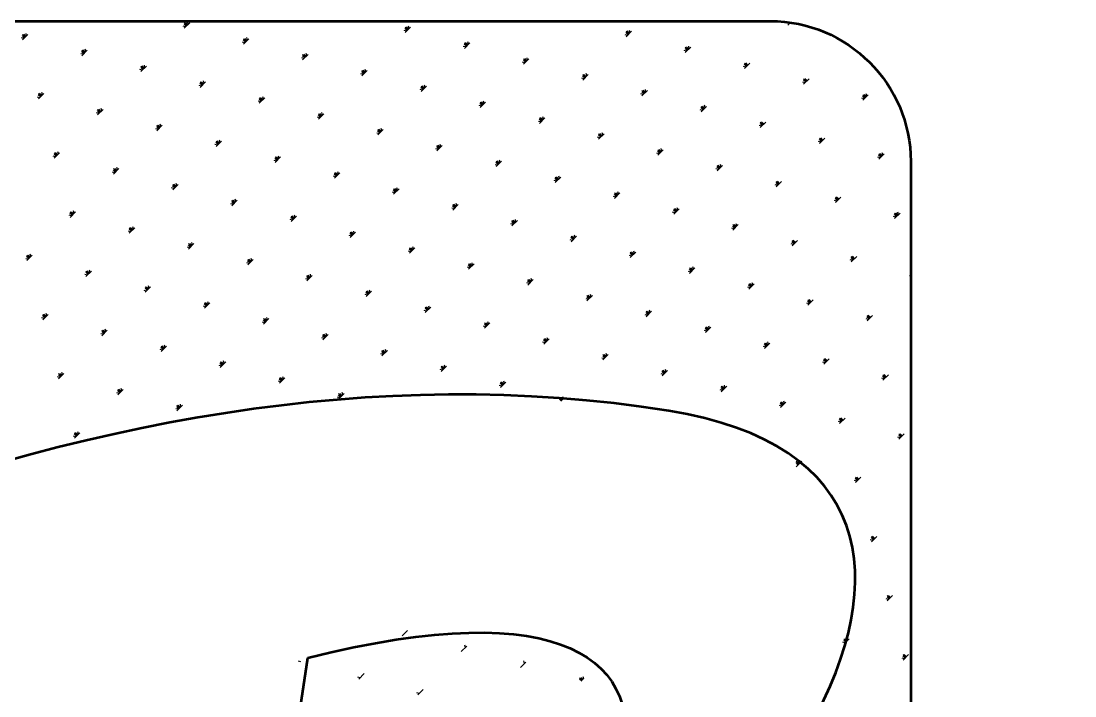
# Model space of a CAD drawing. Extents: x 54907 to 703237, y -798661 to -546661.
# Drawn here: x 483617 to 485242, y -549857 to -548815 of the extents above; entities that cross this region are included whole.
import ezdxf

# ---------------------------------------------------------------- set-up
doc = ezdxf.new("R2010")
doc.units = 0
doc.header["$LTSCALE"] = 1000
doc.header["$MEASUREMENT"] = 0
doc.layers.add('PUB_TITLE', color=4, linetype='Continuous')

msp = doc.modelspace()

# ---------------------------------------------------------------- linework, layer by layer
at = {"layer": 'PUB_TITLE', "color": 4}
for p, q in [((483870.5, -548824.5), (483866.9, -548823.5)), ((483871.6, -548823.4), (483868.3, -548820.1)), ((483872.6, -548822.4), (483868.5, -548818.2)), ((483868.5, -548826.6), (483876.8, -548818.2)), ((483873.7, -548821.3), (483870.3, -548818)), ((483874.7, -548820.3), (483873.7, -548816.6)), ((484211.2, -548831), (484207.6, -548830)), ((484212.3, -548830), (484208.9, -548826.6)), ((484213.3, -548828.9), (484209.1, -548824.8)), ((484209.1, -548833.1), (484217.5, -548824.8)), ((484214.3, -548827.9), (484211, -548824.6)), ((484215.4, -548826.9), (484214.4, -548823.2)), ((484556, -548833.4), (484555.1, -548829.8)), ((484799.2, -548821.8), (484803.2, -548817.7)), ((484802.3, -548818.6), (484801.1, -548817.4)), ((483621.2, -548842.4), (483617.5, -548841.4)), ((483622.2, -548841.3), (483618.9, -548838)), ((483623.3, -548840.3), (483619.1, -548836.1)), ((483619.1, -548844.5), (483627.4, -548836.1)), ((483624.3, -548839.2), (483621, -548835.9)), ((483625.3, -548838.2), (483624.4, -548834.6)), ((483962.9, -548847.9), (483959.5, -548844.5)), ((483963.9, -548846.8), (483959.7, -548842.7)), ((483959.7, -548851), (483968.1, -548842.7)), ((483965, -548845.8), (483961.6, -548842.5)), ((483966, -548844.8), (483965, -548841.1)), ((484551.9, -548837.6), (484548.2, -548836.6)), ((484552.9, -548836.5), (484549.6, -548833.2)), ((484554, -548835.5), (484549.8, -548831.3)), ((484549.8, -548839.7), (484558.1, -548831.3)), ((484555, -548834.4), (484551.7, -548831.1)), ((483713.5, -548865.8), (483710.1, -548862.5)), ((483714.5, -548864.7), (483710.4, -548860.6)), ((483710.4, -548868.9), (483718.7, -548860.6)), ((483715.6, -548863.7), (483712.2, -548860.4)), ((483716.6, -548862.7), (483715.6, -548859)), ((483961.8, -548848.9), (483958.2, -548848)), ((484302.5, -548855.5), (484298.8, -548854.5)), ((484303.5, -548854.4), (484300.2, -548851.1)), ((484304.6, -548853.4), (484300.4, -548849.2)), ((484300.4, -548857.6), (484308.8, -548849.2)), ((484305.6, -548852.4), (484302.3, -548849)), ((484306.7, -548851.3), (484305.7, -548847.7)), ((484643.2, -548862), (484639.5, -548861.1)), ((484644.2, -548861), (484640.9, -548857.7)), ((484645.2, -548860), (484641.1, -548855.8)), ((484641.1, -548864.1), (484649.4, -548855.8)), ((484646.3, -548858.9), (484642.9, -548855.6)), ((484647.3, -548857.9), (484646.3, -548854.2)), ((483712.4, -548866.8), (483708.8, -548865.9)), ((484053.1, -548873.4), (484049.5, -548872.4)), ((484054.2, -548872.3), (484050.8, -548869)), ((484055.2, -548871.3), (484051, -548867.1)), ((484051, -548875.5), (484059.4, -548867.1)), ((484056.2, -548870.3), (484052.9, -548866.9)), ((484057.3, -548869.2), (484056.3, -548865.6)), ((484393.8, -548879.9), (484390.1, -548879)), ((484394.8, -548878.9), (484391.5, -548875.6)), ((484395.9, -548877.9), (484391.7, -548873.7)), ((484391.7, -548882), (484400, -548873.7)), ((484396.9, -548876.8), (484393.6, -548873.5)), ((484397.9, -548875.8), (484397, -548872.1)), ((483803.7, -548891.3), (483800.1, -548890.3)), ((483804.8, -548890.3), (483801.4, -548886.9)), ((483805.8, -548889.2), (483801.6, -548885)), ((483801.6, -548893.4), (483810, -548885)), ((483806.9, -548888.2), (483803.5, -548884.8)), ((483807.9, -548887.1), (483806.9, -548883.5)), ((484145.4, -548896.8), (484142.1, -548893.5)), ((484146.5, -548895.8), (484142.3, -548891.6)), ((484142.3, -548899.9), (484150.7, -548891.6)), ((484147.5, -548894.7), (484144.2, -548891.4)), ((484148.6, -548893.7), (484147.6, -548890)), ((484734.4, -548886.5), (484730.8, -548885.5)), ((484735.5, -548885.5), (484732.1, -548882.1)), ((484736.5, -548884.4), (484732.3, -548880.2)), ((484732.3, -548888.6), (484740.7, -548880.2)), ((484737.6, -548883.4), (484734.2, -548880)), ((483896, -548914.7), (483892.7, -548911.4)), ((483897.1, -548913.7), (483892.9, -548909.5)), ((483892.9, -548917.8), (483901.3, -548909.5)), ((483898.1, -548912.6), (483894.8, -548909.3)), ((483899.2, -548911.6), (483898.2, -548907.9)), ((484144.4, -548897.8), (484140.7, -548896.9)), ((484485, -548904.4), (484481.4, -548903.4)), ((484486.1, -548903.4), (484482.8, -548900)), ((484487.1, -548902.3), (484483, -548898.1)), ((484483, -548906.5), (484491.3, -548898.1)), ((484488.2, -548901.3), (484484.8, -548897.9)), ((484489.2, -548900.2), (484488.2, -548896.6)), ((484825.7, -548911), (484822.1, -548910)), ((484826.8, -548909.9), (484823.4, -548906.6)), ((484827.8, -548908.9), (484823.6, -548904.7)), ((484823.6, -548913), (484832, -548904.7)), ((484828.8, -548907.8), (484825.5, -548904.5)), ((483647.7, -548931.6), (483643.5, -548927.4)), ((483643.5, -548935.7), (483651.9, -548927.4)), ((483648.8, -548930.5), (483645.4, -548927.2)), ((483649.8, -548929.5), (483648.8, -548925.8)), ((483895, -548915.8), (483891.4, -548914.8)), ((484235.7, -548922.3), (484232, -548921.3)), ((484236.7, -548921.3), (484233.4, -548917.9)), ((484237.8, -548920.2), (484233.6, -548916)), ((484233.6, -548924.4), (484241.9, -548916)), ((484238.8, -548919.2), (484235.5, -548915.8)), ((484239.8, -548918.1), (484238.9, -548914.5)), ((484576.3, -548928.9), (484572.7, -548927.9)), ((484577.4, -548927.8), (484574, -548924.5)), ((484578.4, -548926.8), (484574.2, -548922.6)), ((484574.2, -548930.9), (484582.6, -548922.6)), ((484579.5, -548925.7), (484576.1, -548922.4)), ((484580.5, -548924.7), (484579.5, -548921)), ((484921.2, -548931.2), (484920.2, -548927.6)), ((483645.6, -548933.7), (483642, -548932.7)), ((483646.7, -548932.6), (483643.3, -548929.3)), ((483986.3, -548940.2), (483982.6, -548939.2)), ((483987.3, -548939.2), (483984, -548935.8)), ((483988.4, -548938.1), (483984.2, -548933.9)), ((483984.2, -548942.3), (483992.6, -548933.9)), ((483989.4, -548937.1), (483986.1, -548933.7)), ((483990.5, -548936), (483989.5, -548932.4)), ((484328, -548945.7), (484324.7, -548942.4)), ((484329, -548944.7), (484324.9, -548940.5)), ((484324.9, -548948.9), (484333.2, -548940.5)), ((484330.1, -548943.6), (484326.7, -548940.3)), ((484331.1, -548942.6), (484330.1, -548938.9)), ((484917, -548935.4), (484913.3, -548934.4)), ((484918, -548934.4), (484914.7, -548931)), ((484919.1, -548933.3), (484914.9, -548929.2)), ((484914.9, -548937.5), (484923.3, -548929.2)), ((484920.1, -548932.3), (484916.8, -548928.9)), ((483736.9, -548958.1), (483733.3, -548957.1)), ((483737.9, -548957.1), (483734.6, -548953.7)), ((483739, -548956), (483734.8, -548951.9)), ((483734.8, -548960.2), (483743.2, -548951.9)), ((483740, -548955), (483736.7, -548951.6)), ((483741.1, -548953.9), (483740.1, -548950.3)), ((484078.6, -548963.6), (484075.3, -548960.3)), ((484079.7, -548962.6), (484075.5, -548958.4)), ((484075.5, -548966.8), (484083.8, -548958.4)), ((484080.7, -548961.5), (484077.4, -548958.2)), ((484081.7, -548960.5), (484080.8, -548956.8)), ((484326.9, -548946.8), (484323.3, -548945.8)), ((484667.6, -548953.3), (484664, -548952.3)), ((484668.7, -548952.3), (484665.3, -548948.9)), ((484669.7, -548951.2), (484665.5, -548947.1)), ((484665.5, -548955.4), (484673.9, -548947.1)), ((484670.7, -548950.2), (484667.4, -548946.8)), ((484671.8, -548949.1), (484670.8, -548945.5)), ((483830.3, -548980.5), (483826.1, -548976.3)), ((483826.1, -548984.7), (483834.4, -548976.3)), ((483831.3, -548979.4), (483828, -548976.1)), ((483832.4, -548978.4), (483831.4, -548974.7)), ((484077.6, -548964.7), (484073.9, -548963.7)), ((484418.2, -548971.2), (484414.6, -548970.2)), ((484419.3, -548970.2), (484415.9, -548966.8)), ((484420.3, -548969.1), (484416.1, -548965)), ((484416.1, -548973.3), (484424.5, -548965)), ((484421.4, -548968.1), (484418, -548964.8)), ((484422.4, -548967), (484421.4, -548963.4)), ((484758.9, -548977.8), (484755.2, -548976.8)), ((484759.9, -548976.7), (484756.6, -548973.4)), ((484761, -548975.7), (484756.8, -548971.5)), ((484756.8, -548979.9), (484765.2, -548971.5)), ((484762, -548974.6), (484758.7, -548971.3)), ((483828.2, -548982.6), (483824.5, -548981.6)), ((483829.2, -548981.5), (483825.9, -548978.2)), ((484168.8, -548989.1), (484165.2, -548988.2)), ((484169.9, -548988.1), (484166.5, -548984.7)), ((484170.9, -548987), (484166.8, -548982.9)), ((484166.8, -548991.2), (484175.1, -548982.9)), ((484172, -548986), (484168.6, -548982.7)), ((484173, -548985), (484172, -548981.3)), ((484510.6, -548994.6), (484507.2, -548991.3)), ((484511.6, -548993.6), (484507.4, -548989.4)), ((484507.4, -548997.8), (484515.8, -548989.4)), ((484512.6, -548992.6), (484509.3, -548989.2)), ((484513.7, -548991.5), (484512.7, -548987.9)), ((483919.5, -549007), (483915.8, -549006.1)), ((483920.5, -549006), (483917.2, -549002.6)), ((483921.6, -549004.9), (483917.4, -549000.8)), ((483917.4, -549009.1), (483925.7, -549000.8)), ((483922.6, -549003.9), (483919.3, -549000.6)), ((483923.6, -549002.9), (483922.7, -548999.2)), ((484261.2, -549012.5), (484257.8, -549009.2)), ((484262.2, -549011.5), (484258, -549007.3)), ((484258, -549015.7), (484266.4, -549007.3)), ((484263.3, -549010.5), (484259.9, -549007.1)), ((484264.3, -549009.4), (484263.3, -549005.8)), ((484509.5, -548995.7), (484505.9, -548994.7)), ((484850.2, -549002.2), (484846.5, -549001.3)), ((484851.2, -549001.2), (484847.9, -548997.9)), ((484852.3, -549000.1), (484848.1, -548996)), ((484848.1, -549004.3), (484856.4, -548996)), ((484853.3, -548999.1), (484850, -548995.8)), ((483670.1, -549024.9), (483666.4, -549024)), ((483671.1, -549023.9), (483667.8, -549020.6)), ((483672.2, -549022.9), (483668, -549018.7)), ((483668, -549027), (483676.3, -549018.7)), ((483673.2, -549021.8), (483669.9, -549018.5)), ((483674.3, -549020.8), (483673.3, -549017.1)), ((484012.8, -549029.4), (484008.7, -549025.2)), ((484008.7, -549033.6), (484017, -549025.2)), ((484013.9, -549028.4), (484010.5, -549025)), ((484014.9, -549027.3), (484013.9, -549023.7)), ((484260.1, -549013.6), (484256.5, -549012.6)), ((484600.8, -549020.1), (484597.1, -549019.2)), ((484601.8, -549019.1), (484598.5, -549015.8)), ((484602.9, -549018.1), (484598.7, -549013.9)), ((484598.7, -549022.2), (484607.1, -549013.9)), ((484603.9, -549017), (484600.6, -549013.7)), ((484605, -549016), (484604, -549012.3)), ((484941.4, -549026.7), (484937.8, -549025.7)), ((484942.5, -549025.7), (484939.2, -549022.3)), ((484943.5, -549024.6), (484939.4, -549020.4)), ((484939.4, -549028.8), (484947.7, -549020.4)), ((484944.6, -549023.6), (484941.2, -549020.2)), ((484945.6, -549022.5), (484944.6, -549018.9)), ((483765.5, -549045.2), (483764.6, -549041.6)), ((484010.7, -549031.5), (484007.1, -549030.5)), ((484011.8, -549030.4), (484008.4, -549027.1)), ((484351.4, -549038), (484347.8, -549037.1)), ((484352.4, -549037), (484349.1, -549033.7)), ((484353.5, -549036), (484349.3, -549031.8)), ((484349.3, -549040.1), (484357.7, -549031.8)), ((484354.5, -549034.9), (484351.2, -549031.6)), ((484355.6, -549033.9), (484354.6, -549030.2)), ((484693.1, -549043.6), (484689.8, -549040.2)), ((484694.2, -549042.5), (484690, -549038.3)), ((484690, -549046.7), (484698.3, -549038.3)), ((484695.2, -549041.5), (484691.9, -549038.1)), ((484696.2, -549040.4), (484695.3, -549036.8)), ((483761.4, -549049.4), (483757.7, -549048.4)), ((483762.4, -549048.4), (483759.1, -549045)), ((483763.5, -549047.3), (483759.3, -549043.1)), ((483759.3, -549051.5), (483767.6, -549043.1)), ((483764.5, -549046.3), (483761.2, -549042.9)), ((484102, -549056), (484098.4, -549055)), ((484103.1, -549054.9), (484099.7, -549051.6)), ((484104.1, -549053.9), (484099.9, -549049.7)), ((484099.9, -549058), (484108.3, -549049.7)), ((484105.2, -549052.8), (484101.8, -549049.5)), ((484106.2, -549051.8), (484105.2, -549048.1)), ((484443.7, -549061.5), (484440.4, -549058.1)), ((484444.8, -549060.4), (484440.6, -549056.2)), ((484440.6, -549064.6), (484449, -549056.2)), ((484445.8, -549059.4), (484442.5, -549056)), ((484446.9, -549058.3), (484445.9, -549054.7)), ((484692.1, -549044.6), (484688.4, -549043.6)), ((483852.6, -549073.9), (483849, -549072.9)), ((483853.7, -549072.8), (483850.3, -549069.5)), ((483854.7, -549071.8), (483850.6, -549067.6)), ((483850.6, -549075.9), (483858.9, -549067.6)), ((483855.8, -549070.7), (483852.4, -549067.4)), ((483856.8, -549069.7), (483855.8, -549066)), ((484195.4, -549078.3), (484191.2, -549074.1)), ((484191.2, -549082.5), (484199.6, -549074.1)), ((484196.4, -549077.3), (484193.1, -549073.9)), ((484197.5, -549076.2), (484196.5, -549072.6)), ((484442.7, -549062.5), (484439, -549061.5)), ((484783.3, -549069.1), (484779.7, -549068.1)), ((484784.4, -549068), (484781.1, -549064.7)), ((484785.4, -549067), (484781.3, -549062.8)), ((484781.3, -549071.1), (484789.6, -549062.8)), ((484786.5, -549065.9), (484783.1, -549062.6)), ((483948.1, -549094.1), (483947.1, -549090.5)), ((484193.3, -549080.4), (484189.7, -549079.4)), ((484194.3, -549079.4), (484191, -549076)), ((484534, -549087), (484530.3, -549086)), ((484535, -549085.9), (484531.7, -549082.6)), ((484536.1, -549084.9), (484531.9, -549080.7)), ((484531.9, -549089.1), (484540.2, -549080.7)), ((484537.1, -549083.8), (484533.8, -549080.5)), ((484538.1, -549082.8), (484537.2, -549079.1)), ((484875.7, -549092.5), (484872.3, -549089.1)), ((484876.7, -549091.4), (484872.5, -549087.3)), ((484872.5, -549095.6), (484880.9, -549087.3)), ((484877.8, -549090.4), (484874.4, -549087)), ((483943.9, -549098.3), (483940.3, -549097.3)), ((483945, -549097.3), (483941.6, -549093.9)), ((483946, -549096.2), (483941.8, -549092)), ((483941.8, -549100.4), (483950.2, -549092)), ((483947.1, -549095.2), (483943.7, -549091.8)), ((484284.6, -549104.9), (484280.9, -549103.9)), ((484285.6, -549103.8), (484282.3, -549100.5)), ((484286.7, -549102.8), (484282.5, -549098.6)), ((484282.5, -549107), (484290.8, -549098.6)), ((484287.7, -549101.7), (484284.4, -549098.4)), ((484288.8, -549100.7), (484287.8, -549097)), ((484626.3, -549110.4), (484622.9, -549107)), ((484627.3, -549109.3), (484623.2, -549105.2)), ((484623.2, -549113.5), (484631.5, -549105.2)), ((484628.4, -549108.3), (484625, -549104.9)), ((484629.4, -549107.2), (484628.4, -549103.6)), ((484874.6, -549093.5), (484871, -549092.5)), ((483694.5, -549116.2), (483690.9, -549115.2)), ((483695.6, -549115.2), (483692.2, -549111.8)), ((483696.6, -549114.1), (483692.5, -549110)), ((483692.5, -549118.3), (483700.8, -549110)), ((483697.7, -549113.1), (483694.3, -549109.7)), ((483698.7, -549112), (483697.7, -549108.4)), ((484035.2, -549122.8), (484031.6, -549121.8)), ((484036.2, -549121.7), (484032.9, -549118.4)), ((484037.3, -549120.7), (484033.1, -549116.5)), ((484033.1, -549124.9), (484041.5, -549116.5)), ((484038.3, -549119.6), (484035, -549116.3)), ((484039.4, -549118.6), (484038.4, -549114.9)), ((484378, -549127.2), (484373.8, -549123.1)), ((484373.8, -549131.4), (484382.1, -549123.1)), ((484379, -549126.2), (484375.7, -549122.9)), ((484380, -549125.1), (484379.1, -549121.5)), ((484625.2, -549111.4), (484621.6, -549110.4)), ((484965.9, -549118), (484962.3, -549117)), ((484967, -549116.9), (484963.6, -549113.6)), ((484968, -549115.9), (484963.8, -549111.7)), ((484963.8, -549120.1), (484972.2, -549111.7)), ((484969, -549114.8), (484965.7, -549111.5)), ((484970.1, -549113.8), (484969.1, -549110.1)), ((483786.9, -549139.6), (483783.5, -549136.3)), ((483787.9, -549138.6), (483783.7, -549134.4)), ((483783.7, -549142.8), (483792.1, -549134.4)), ((483789, -549137.5), (483785.6, -549134.2)), ((483790, -549136.5), (483789, -549132.8)), ((484130.7, -549143.1), (484129.7, -549139.4)), ((484375.9, -549129.3), (484372.2, -549128.3)), ((484376.9, -549128.3), (484373.6, -549124.9)), ((484716.5, -549135.9), (484712.9, -549134.9)), ((484717.6, -549134.8), (484714.2, -549131.5)), ((484718.6, -549133.8), (484714.4, -549129.6)), ((484714.4, -549138), (484722.8, -549129.6)), ((484719.7, -549132.7), (484716.3, -549129.4)), ((484720.7, -549131.7), (484719.7, -549128.1)), ((483785.8, -549140.7), (483782.2, -549139.7)), ((484126.5, -549147.2), (484122.8, -549146.3)), ((484127.5, -549146.2), (484124.2, -549142.8)), ((484128.6, -549145.1), (484124.4, -549141)), ((484124.4, -549149.3), (484132.7, -549141)), ((484129.6, -549144.1), (484126.3, -549140.8)), ((484467.1, -549153.8), (484463.5, -549152.8)), ((484468.2, -549152.7), (484464.8, -549149.4)), ((484469.2, -549151.7), (484465.1, -549147.5)), ((484465.1, -549155.9), (484473.4, -549147.5)), ((484470.3, -549150.7), (484466.9, -549147.3)), ((484471.3, -549149.6), (484470.3, -549146)), ((484809.9, -549158.2), (484805.7, -549154.1)), ((484805.7, -549162.4), (484814.1, -549154.1)), ((484810.9, -549157.2), (484807.6, -549153.9)), ((483877.1, -549165.1), (483873.4, -549164.2)), ((483878.1, -549164.1), (483874.8, -549160.8)), ((483879.2, -549163), (483875, -549158.9)), ((483875, -549167.2), (483883.4, -549158.9)), ((483880.2, -549162), (483876.9, -549158.7)), ((483881.3, -549161), (483880.3, -549157.3)), ((484217.8, -549171.7), (484214.1, -549170.7)), ((484218.8, -549170.6), (484215.5, -549167.3)), ((484219.9, -549169.6), (484215.7, -549165.4)), ((484215.7, -549173.8), (484224, -549165.4)), ((484220.9, -549168.6), (484217.6, -549165.2)), ((484221.9, -549167.5), (484221, -549163.9)), ((484560.5, -549176.2), (484556.3, -549172)), ((484556.3, -549180.3), (484564.7, -549172)), ((484561.6, -549175.1), (484558.2, -549171.8)), ((484562.6, -549174.1), (484561.6, -549170.4)), ((484807.8, -549160.3), (484804.2, -549159.4)), ((484808.8, -549159.3), (484805.5, -549156)), ((483627.7, -549183), (483624.1, -549182.1)), ((483628.8, -549182), (483625.4, -549178.7)), ((483629.8, -549181), (483625.6, -549176.8)), ((483625.6, -549185.1), (483634, -549176.8)), ((483630.9, -549179.9), (483627.5, -549176.6)), ((483631.9, -549178.9), (483630.9, -549175.2)), ((483969.4, -549188.5), (483966.1, -549185.2)), ((483970.5, -549187.5), (483966.3, -549183.3)), ((483966.3, -549191.7), (483974.6, -549183.3)), ((483971.5, -549186.5), (483968.2, -549183.1)), ((483972.6, -549185.4), (483971.6, -549181.8)), ((484313.2, -549192), (484312.2, -549188.3)), ((484558.4, -549178.2), (484554.8, -549177.3)), ((484559.5, -549177.2), (484556.1, -549173.9)), ((484899.1, -549184.8), (484895.4, -549183.8)), ((484900.1, -549183.8), (484896.8, -549180.4)), ((484901.2, -549182.7), (484897, -549178.5)), ((484897, -549186.9), (484905.4, -549178.5)), ((484902.2, -549181.7), (484898.9, -549178.3)), ((483720, -549206.5), (483716.7, -549203.1)), ((483721.1, -549205.4), (483716.9, -549201.2)), ((483716.9, -549209.6), (483725.3, -549201.2)), ((483722.1, -549204.4), (483718.8, -549201)), ((483723.2, -549203.3), (483722.2, -549199.7)), ((483968.4, -549189.6), (483964.7, -549188.6)), ((484309, -549196.1), (484305.4, -549195.2)), ((484310.1, -549195.1), (484306.7, -549191.8)), ((484311.1, -549194.1), (484307, -549189.9)), ((484307, -549198.2), (484315.3, -549189.9)), ((484312.2, -549193), (484308.8, -549189.7)), ((484649.7, -549202.7), (484646.1, -549201.7)), ((484650.7, -549201.7), (484647.4, -549198.3)), ((484651.8, -549200.6), (484647.6, -549196.4)), ((484647.6, -549204.8), (484656, -549196.4)), ((484652.8, -549199.6), (484649.5, -549196.2)), ((484653.9, -549198.5), (484652.9, -549194.9)), ((484988.8, -549203.6), (484988.3, -549203)), ((483719, -549207.5), (483715.3, -549206.5)), ((484059.7, -549214.1), (484056, -549213.1)), ((484060.7, -549213), (484057.4, -549209.7)), ((484061.7, -549212), (484057.6, -549207.8)), ((484057.6, -549216.1), (484065.9, -549207.8)), ((484062.8, -549210.9), (484059.5, -549207.6)), ((484063.8, -549209.9), (484062.9, -549206.2)), ((484400.3, -549220.6), (484396.7, -549219.6)), ((484401.4, -549219.6), (484398, -549216.2)), ((484402.4, -549218.5), (484398.2, -549214.3)), ((484398.2, -549222.7), (484406.6, -549214.3)), ((484403.5, -549217.5), (484400.1, -549214.1)), ((484404.5, -549216.4), (484403.5, -549212.8)), ((484744.1, -549224), (484740.8, -549220.7)), ((484745.2, -549223), (484744.2, -549219.3)), ((484988.8, -549208.8), (484986.7, -549208.3)), ((484988.8, -549205.6), (484988.1, -549204.9)), ((484988.3, -549211.3), (484988.8, -549210.8)), ((483810.3, -549232), (483806.6, -549231)), ((483811.3, -549230.9), (483808, -549227.6)), ((483812.4, -549229.9), (483808.2, -549225.7)), ((483808.2, -549234), (483816.5, -549225.7)), ((483813.4, -549228.8), (483810.1, -549225.5)), ((483814.5, -549227.8), (483813.5, -549224.1)), ((484152, -549237.5), (484148.6, -549234.1)), ((484153, -549236.4), (484148.9, -549232.2)), ((484148.9, -549240.6), (484157.2, -549232.2)), ((484154.1, -549235.4), (484150.7, -549232)), ((484155.1, -549234.3), (484154.1, -549230.7)), ((484741, -549227.2), (484737.3, -549226.2)), ((484742, -549226.1), (484738.7, -549222.8)), ((484743.1, -549225.1), (484738.9, -549220.9)), ((484738.9, -549229.2), (484747.2, -549220.9)), ((483902.6, -549255.4), (483899.3, -549252)), ((483903.6, -549254.3), (483899.5, -549250.2)), ((483899.5, -549258.5), (483907.8, -549250.2)), ((483904.7, -549253.3), (483901.4, -549249.9)), ((483905.7, -549252.2), (483904.8, -549248.6)), ((484150.9, -549238.5), (484147.3, -549237.5)), ((484491.6, -549245.1), (484488, -549244.1)), ((484492.6, -549244), (484489.3, -549240.7)), ((484493.7, -549243), (484489.5, -549238.8)), ((484489.5, -549247.2), (484497.9, -549238.8)), ((484494.7, -549241.9), (484491.4, -549238.6)), ((484495.8, -549240.9), (484494.8, -549237.2)), ((484832.3, -549251.6), (484828.6, -549250.6)), ((484833.3, -549250.6), (484830, -549247.2)), ((484834.4, -549249.5), (484830.2, -549245.4)), ((484830.2, -549253.7), (484838.5, -549245.4)), ((484835.4, -549248.5), (484832.1, -549245.1)), ((483654.3, -549272.2), (483650.1, -549268.1)), ((483650.1, -549276.4), (483658.4, -549268.1)), ((483655.3, -549271.2), (483652, -549267.8)), ((483656.4, -549270.1), (483655.4, -549266.5)), ((483901.6, -549256.4), (483897.9, -549255.4)), ((484242.2, -549263), (484238.6, -549262)), ((484243.3, -549261.9), (484239.9, -549258.6)), ((484244.3, -549260.9), (484240.1, -549256.7)), ((484240.1, -549265.1), (484248.5, -549256.7)), ((484245.4, -549259.8), (484242, -549256.5)), ((484246.4, -549258.8), (484245.4, -549255.1)), ((484582.9, -549269.5), (484579.2, -549268.5)), ((484583.9, -549268.5), (484580.6, -549265.1)), ((484585, -549267.4), (484580.8, -549263.3)), ((484580.8, -549271.6), (484589.1, -549263.3)), ((484586, -549266.4), (484582.7, -549263)), ((484587.1, -549265.3), (484586.1, -549261.7)), ((483652.2, -549274.3), (483648.5, -549273.3)), ((483653.2, -549273.3), (483649.9, -549269.9)), ((483992.8, -549280.9), (483989.2, -549279.9)), ((483993.9, -549279.8), (483990.5, -549276.5)), ((483994.9, -549278.8), (483990.8, -549274.6)), ((483990.8, -549283), (483999.1, -549274.6)), ((483996, -549277.7), (483992.6, -549274.4)), ((483997, -549276.7), (483996, -549273)), ((484334.5, -549286.4), (484331.2, -549283)), ((484335.6, -549285.3), (484331.4, -549281.2)), ((484331.4, -549289.5), (484339.8, -549281.2)), ((484336.6, -549284.3), (484333.3, -549281)), ((484337.7, -549283.3), (484336.7, -549279.6)), ((484923.5, -549276.1), (484919.9, -549275.1)), ((484924.6, -549275), (484921.2, -549271.7)), ((484925.6, -549274), (484921.5, -549269.8)), ((484921.5, -549278.2), (484929.8, -549269.8)), ((484926.7, -549272.9), (484923.3, -549269.6)), ((483743.5, -549298.8), (483739.8, -549297.8)), ((483744.5, -549297.7), (483741.2, -549294.4)), ((483745.5, -549296.7), (483741.4, -549292.5)), ((483741.4, -549300.9), (483749.7, -549292.5)), ((483746.6, -549295.6), (483743.2, -549292.3)), ((483747.6, -549294.6), (483746.7, -549291)), ((484085.2, -549304.3), (484081.8, -549300.9)), ((484086.2, -549303.2), (484082, -549299.1)), ((484082, -549307.4), (484090.4, -549299.1)), ((484087.3, -549302.2), (484083.9, -549298.9)), ((484088.3, -549301.2), (484087.3, -549297.5)), ((484333.5, -549287.4), (484329.8, -549286.4)), ((484674.2, -549294), (484670.5, -549293)), ((484675.2, -549292.9), (484671.9, -549289.6)), ((484676.3, -549291.9), (484672.1, -549287.7)), ((484672.1, -549296.1), (484680.4, -549287.7)), ((484677.3, -549290.8), (484674, -549287.5)), ((484678.3, -549289.8), (484677.4, -549286.2)), ((483836.8, -549321.1), (483832.6, -549317)), ((483832.6, -549325.3), (483841, -549317)), ((483837.9, -549320.1), (483834.5, -549316.8)), ((483838.9, -549319.1), (483837.9, -549315.4)), ((484084.1, -549305.3), (484080.5, -549304.4)), ((484424.8, -549311.9), (484421.1, -549310.9)), ((484425.8, -549310.8), (484422.5, -549307.5)), ((484426.9, -549309.8), (484422.7, -549305.6)), ((484422.7, -549314), (484431, -549305.6)), ((484427.9, -549308.8), (484424.6, -549305.4)), ((484429, -549307.7), (484428, -549304.1)), ((484765.4, -549318.4), (484761.8, -549317.5)), ((484766.5, -549317.4), (484763.1, -549314.1)), ((484767.5, -549316.4), (484763.4, -549312.2)), ((484763.4, -549320.5), (484771.7, -549312.2)), ((484768.6, -549315.3), (484765.2, -549312)), ((484769.6, -549314.3), (484768.6, -549310.6)), ((483834.7, -549323.2), (483831.1, -549322.3)), ((483835.8, -549322.2), (483832.4, -549318.9)), ((484175.4, -549329.8), (484171.7, -549328.8)), ((484176.4, -549328.7), (484173.1, -549325.4)), ((484177.5, -549327.7), (484173.3, -549323.5)), ((484173.3, -549331.9), (484181.7, -549323.5)), ((484178.5, -549326.7), (484175.2, -549323.3)), ((484179.6, -549325.6), (484178.6, -549322)), ((484517.1, -549335.3), (484513.8, -549332)), ((484518.1, -549334.3), (484514, -549330.1)), ((484514, -549338.4), (484522.3, -549330.1)), ((484519.2, -549333.2), (484515.9, -549329.9)), ((484520.2, -549332.2), (484519.3, -549328.5)), ((483926, -549347.7), (483922.4, -549346.7)), ((483927.1, -549346.7), (483923.7, -549343.3)), ((483928.1, -549345.6), (483923.9, -549341.4)), ((483923.9, -549349.8), (483932.3, -549341.4)), ((483929.1, -549344.6), (483925.8, -549341.2)), ((483930.2, -549343.5), (483929.2, -549339.9)), ((484267.7, -549353.2), (484264.4, -549349.9)), ((484268.8, -549352.2), (484264.6, -549348)), ((484264.6, -549356.3), (484272.9, -549348)), ((484269.8, -549351.1), (484266.5, -549347.8)), ((484270.9, -549350.1), (484269.9, -549346.4)), ((484516.1, -549336.3), (484512.4, -549335.4)), ((484856.7, -549342.9), (484853.1, -549341.9)), ((484857.8, -549341.9), (484854.4, -549338.5)), ((484858.8, -549340.8), (484854.6, -549336.6)), ((484854.6, -549345), (484863, -549336.6)), ((484859.9, -549339.8), (484856.5, -549336.4)), ((483676.6, -549365.6), (483673, -549364.6)), ((483677.7, -549364.6), (483674.3, -549361.2)), ((483678.7, -549363.5), (483674.5, -549359.3)), ((483674.5, -549367.7), (483682.9, -549359.3)), ((483679.8, -549362.5), (483676.4, -549359.1)), ((483680.8, -549361.4), (483679.8, -549357.8)), ((484019.4, -549370.1), (484015.2, -549365.9)), ((484015.2, -549374.2), (484023.6, -549365.9)), ((484020.4, -549369), (484017.1, -549365.7)), ((484021.5, -549368), (484020.5, -549364.3)), ((484266.7, -549354.2), (484263, -549353.3)), ((484607.3, -549360.8), (484603.7, -549359.8)), ((484608.4, -549359.8), (484605, -549356.4)), ((484609.4, -549358.7), (484605.3, -549354.5)), ((484605.3, -549362.9), (484613.6, -549354.5)), ((484610.5, -549357.7), (484607.1, -549354.3)), ((484611.5, -549356.6), (484610.5, -549353)), ((484948, -549367.4), (484944.4, -549366.4)), ((484949, -549366.3), (484945.7, -549363)), ((484950.1, -549365.3), (484945.9, -549361.1)), ((484945.9, -549369.4), (484954.3, -549361.1)), ((484951.1, -549364.2), (484947.8, -549360.9)), ((483772.1, -549385.9), (483771.1, -549382.2)), ((484017.3, -549372.2), (484013.6, -549371.2)), ((484018.3, -549371.1), (484015, -549367.8)), ((484358, -549378.7), (484354.3, -549377.7)), ((484359, -549377.7), (484355.7, -549374.3)), ((484360, -549376.6), (484355.9, -549372.4)), ((484355.9, -549380.8), (484364.2, -549372.4)), ((484361.1, -549375.6), (484357.8, -549372.2)), ((484362.1, -549374.5), (484361.2, -549370.9)), ((484699.7, -549384.2), (484696.3, -549380.9)), ((484700.7, -549383.2), (484696.5, -549379)), ((484696.5, -549387.3), (484704.9, -549379)), ((484701.8, -549382.1), (484698.4, -549378.8)), ((484702.8, -549381.1), (484701.8, -549377.4)), ((483767.9, -549390.1), (483764.3, -549389.1)), ((483769, -549389), (483765.6, -549385.7)), ((483770, -549388), (483765.8, -549383.8)), ((483765.8, -549392.1), (483774.2, -549383.8)), ((483771, -549386.9), (483767.7, -549383.6)), ((484108.6, -549396.6), (484104.9, -549395.6)), ((484109.6, -549395.6), (484106.3, -549392.2)), ((484110.7, -549394.5), (484106.5, -549390.3)), ((484106.5, -549398.7), (484114.8, -549390.3)), ((484111.7, -549393.5), (484108.4, -549390.1)), ((484112.8, -549392.4), (484111.8, -549388.8)), ((484450.3, -549402.1), (484446.9, -549398.8)), ((484451.3, -549401.1), (484447.2, -549396.9)), ((484452.4, -549400), (484449, -549396.7)), ((484453.1, -549397.7), (484452.4, -549395.3)), ((484454.6, -549397.8), (484455.5, -549396.9)), ((484698.6, -549385.3), (484695, -549384.3)), ((483859.2, -549414.5), (483855.5, -549413.5)), ((483860.2, -549413.5), (483856.9, -549410.1)), ((483861.3, -549412.4), (483857.1, -549408.3)), ((483857.1, -549416.6), (483865.5, -549408.3)), ((483862.3, -549411.4), (483859, -549408)), ((483863.4, -549410.3), (483862.4, -549406.7)), ((484789.9, -549409.7), (484786.2, -549408.7)), ((484790.9, -549408.7), (484787.6, -549405.3)), ((484792, -549407.6), (484787.8, -549403.5)), ((484787.8, -549411.8), (484796.2, -549403.5)), ((484793, -549406.6), (484789.7, -549403.2)), ((484794.1, -549405.5), (484793.1, -549401.9)), ((484882.2, -549433.1), (484878.9, -549429.8)), ((484883.3, -549432.1), (484879.1, -549427.9)), ((484879.1, -549436.3), (484887.4, -549427.9)), ((484884.3, -549431), (484881, -549427.7)), ((484881.2, -549434.2), (484877.5, -549433.2)), ((483701.1, -549456.9), (483697.4, -549455.9)), ((483702.1, -549455.8), (483698.8, -549452.5)), ((483703.2, -549454.8), (483699, -549450.6)), ((483699, -549459), (483707.4, -549450.6)), ((483704.2, -549453.7), (483700.9, -549450.4)), ((483705.3, -549452.7), (483704.3, -549449.1)), ((484972.5, -549458.6), (484968.8, -549457.7)), ((484973.5, -549457.6), (484970.2, -549454.3)), ((484974.5, -549456.5), (484970.4, -549452.4)), ((484970.4, -549460.7), (484978.7, -549452.4)), ((484975.6, -549455.5), (484972.3, -549452.2)), ((484815.4, -549500), (484812.1, -549496.6)), ((484816.4, -549498.9), (484812.3, -549494.7)), ((484812.3, -549503.1), (484820.6, -549494.7)), ((484817.5, -549497.9), (484814.2, -549494.5)), ((484818.5, -549496.8), (484817.6, -549493.2)), ((484905.6, -549525.5), (484902, -549524.5)), ((484906.7, -549524.4), (484903.3, -549521.1)), ((484907.7, -549523.4), (484903.6, -549519.2)), ((484903.6, -549527.5), (484911.9, -549519.2)), ((484908.8, -549522.3), (484905.4, -549519)), ((484932.2, -549614.6), (484928, -549610.5)), ((484928, -549618.8), (484936.4, -549610.5)), ((484933.2, -549613.6), (484929.9, -549610.3)), ((484930.1, -549616.7), (484926.4, -549615.8)), ((484931.1, -549615.7), (484927.8, -549612.4)), ((484954.6, -549708), (484950.9, -549707)), ((484955.6, -549707), (484952.3, -549703.6)), ((484956.6, -549705.9), (484952.5, -549701.8)), ((484952.5, -549710.1), (484960.8, -549701.8)), ((484957.7, -549704.9), (484954.3, -549701.5)), ((484204.3, -549763.8), (484212.7, -549755.5)), ((484888.8, -549773.8), (484885.4, -549770.5)), ((484889.8, -549772.8), (484885.6, -549768.6)), ((484890.9, -549771.7), (484887.5, -549768.4)), ((484888.7, -549773.9), (484894, -549768.6)), ((484891.9, -549770.7), (484890.9, -549767)), ((484295.6, -549788.3), (484304, -549779.9)), ((484301.9, -549782), (484300.9, -549778.4)), ((484887.7, -549774.8), (484884.1, -549773.9)), ((484048.3, -549804.1), (484044.7, -549803.1)), ((484386.9, -549812.7), (484395.2, -549804.4)), ((484393.1, -549806.5), (484392.2, -549802.8)), ((484979, -549799.3), (484975.4, -549798.3)), ((484980.1, -549798.3), (484976.7, -549794.9)), ((484981.1, -549797.2), (484976.9, -549793)), ((484976.9, -549801.4), (484985.3, -549793)), ((484982.1, -549796.2), (484978.8, -549792.8)), ((484139.6, -549828.6), (484135.9, -549827.6)), ((484137.5, -549830.6), (484145.9, -549822.3)), ((484481.3, -549834.1), (484478, -549830.7)), ((484482.3, -549833), (484478.2, -549828.8)), ((484483.4, -549832), (484480, -549828.6)), ((484484.4, -549830.9), (484483.4, -549827.3)), ((484230.9, -549853), (484227.2, -549852)), ((484228.8, -549855.1), (484237.1, -549846.7))]:
    msp.add_line(p, q, dxfattribs=at)
at = {"layer": 'PUB_TITLE', "color": 4, "lineweight": 53}
for points, knots in [([(482207.3, -550215.1), (482207.3, -549625.2), (482207.3, -549032.2), (482207.3, -549032.2), (482207.3, -548913), (482304.8, -548815.5), (482424.1, -548815.5), (482424.1, -548815.5), (484772.1, -548815.5), (484772.1, -548815.5), (484891.3, -548815.5), (484988.8, -548913), (484988.8, -549032.2), (484988.8, -549032.2), (484988.8, -549510.9), (484988.8, -550036)], [6.497483, 6.497483, 6.497483, 6.497483, 7, 7, 7, 8, 8, 8, 9, 9, 9, 10, 10, 10, 10.451509, 10.451509, 10.451509, 10.451509]), ([(484615.7, -549416.9), (485242, -549517.5), (484743.2, -550249.2), (484091.6, -550528.3), (484551.4, -550206.1), (484853.4, -549600), (484058.8, -549797.8), (484058.8, -549797.8), (483939.3, -550598.8), (483939.3, -550598.8), (483617.2, -550749.2), (483386, -550786.8), (483236.6, -550768), (483236.6, -550768), (483346.2, -549915.3), (483346.2, -549915.3), (482803.2, -549917.8), (482098.5, -550337.3), (482007.7, -550373.2), (482738.1, -549766.8), (483717.9, -549272.7), (484615.7, -549416.9)], [0, 0, 0, 0, 1, 1, 1, 2, 2, 2, 3, 3, 3, 4, 4, 4, 5, 5, 5, 6, 6, 6, 7, 7, 7, 7])]:
    msp.add_open_spline(points, degree=3, knots=knots, dxfattribs=at)

doc.saveas('drawing.dxf')
